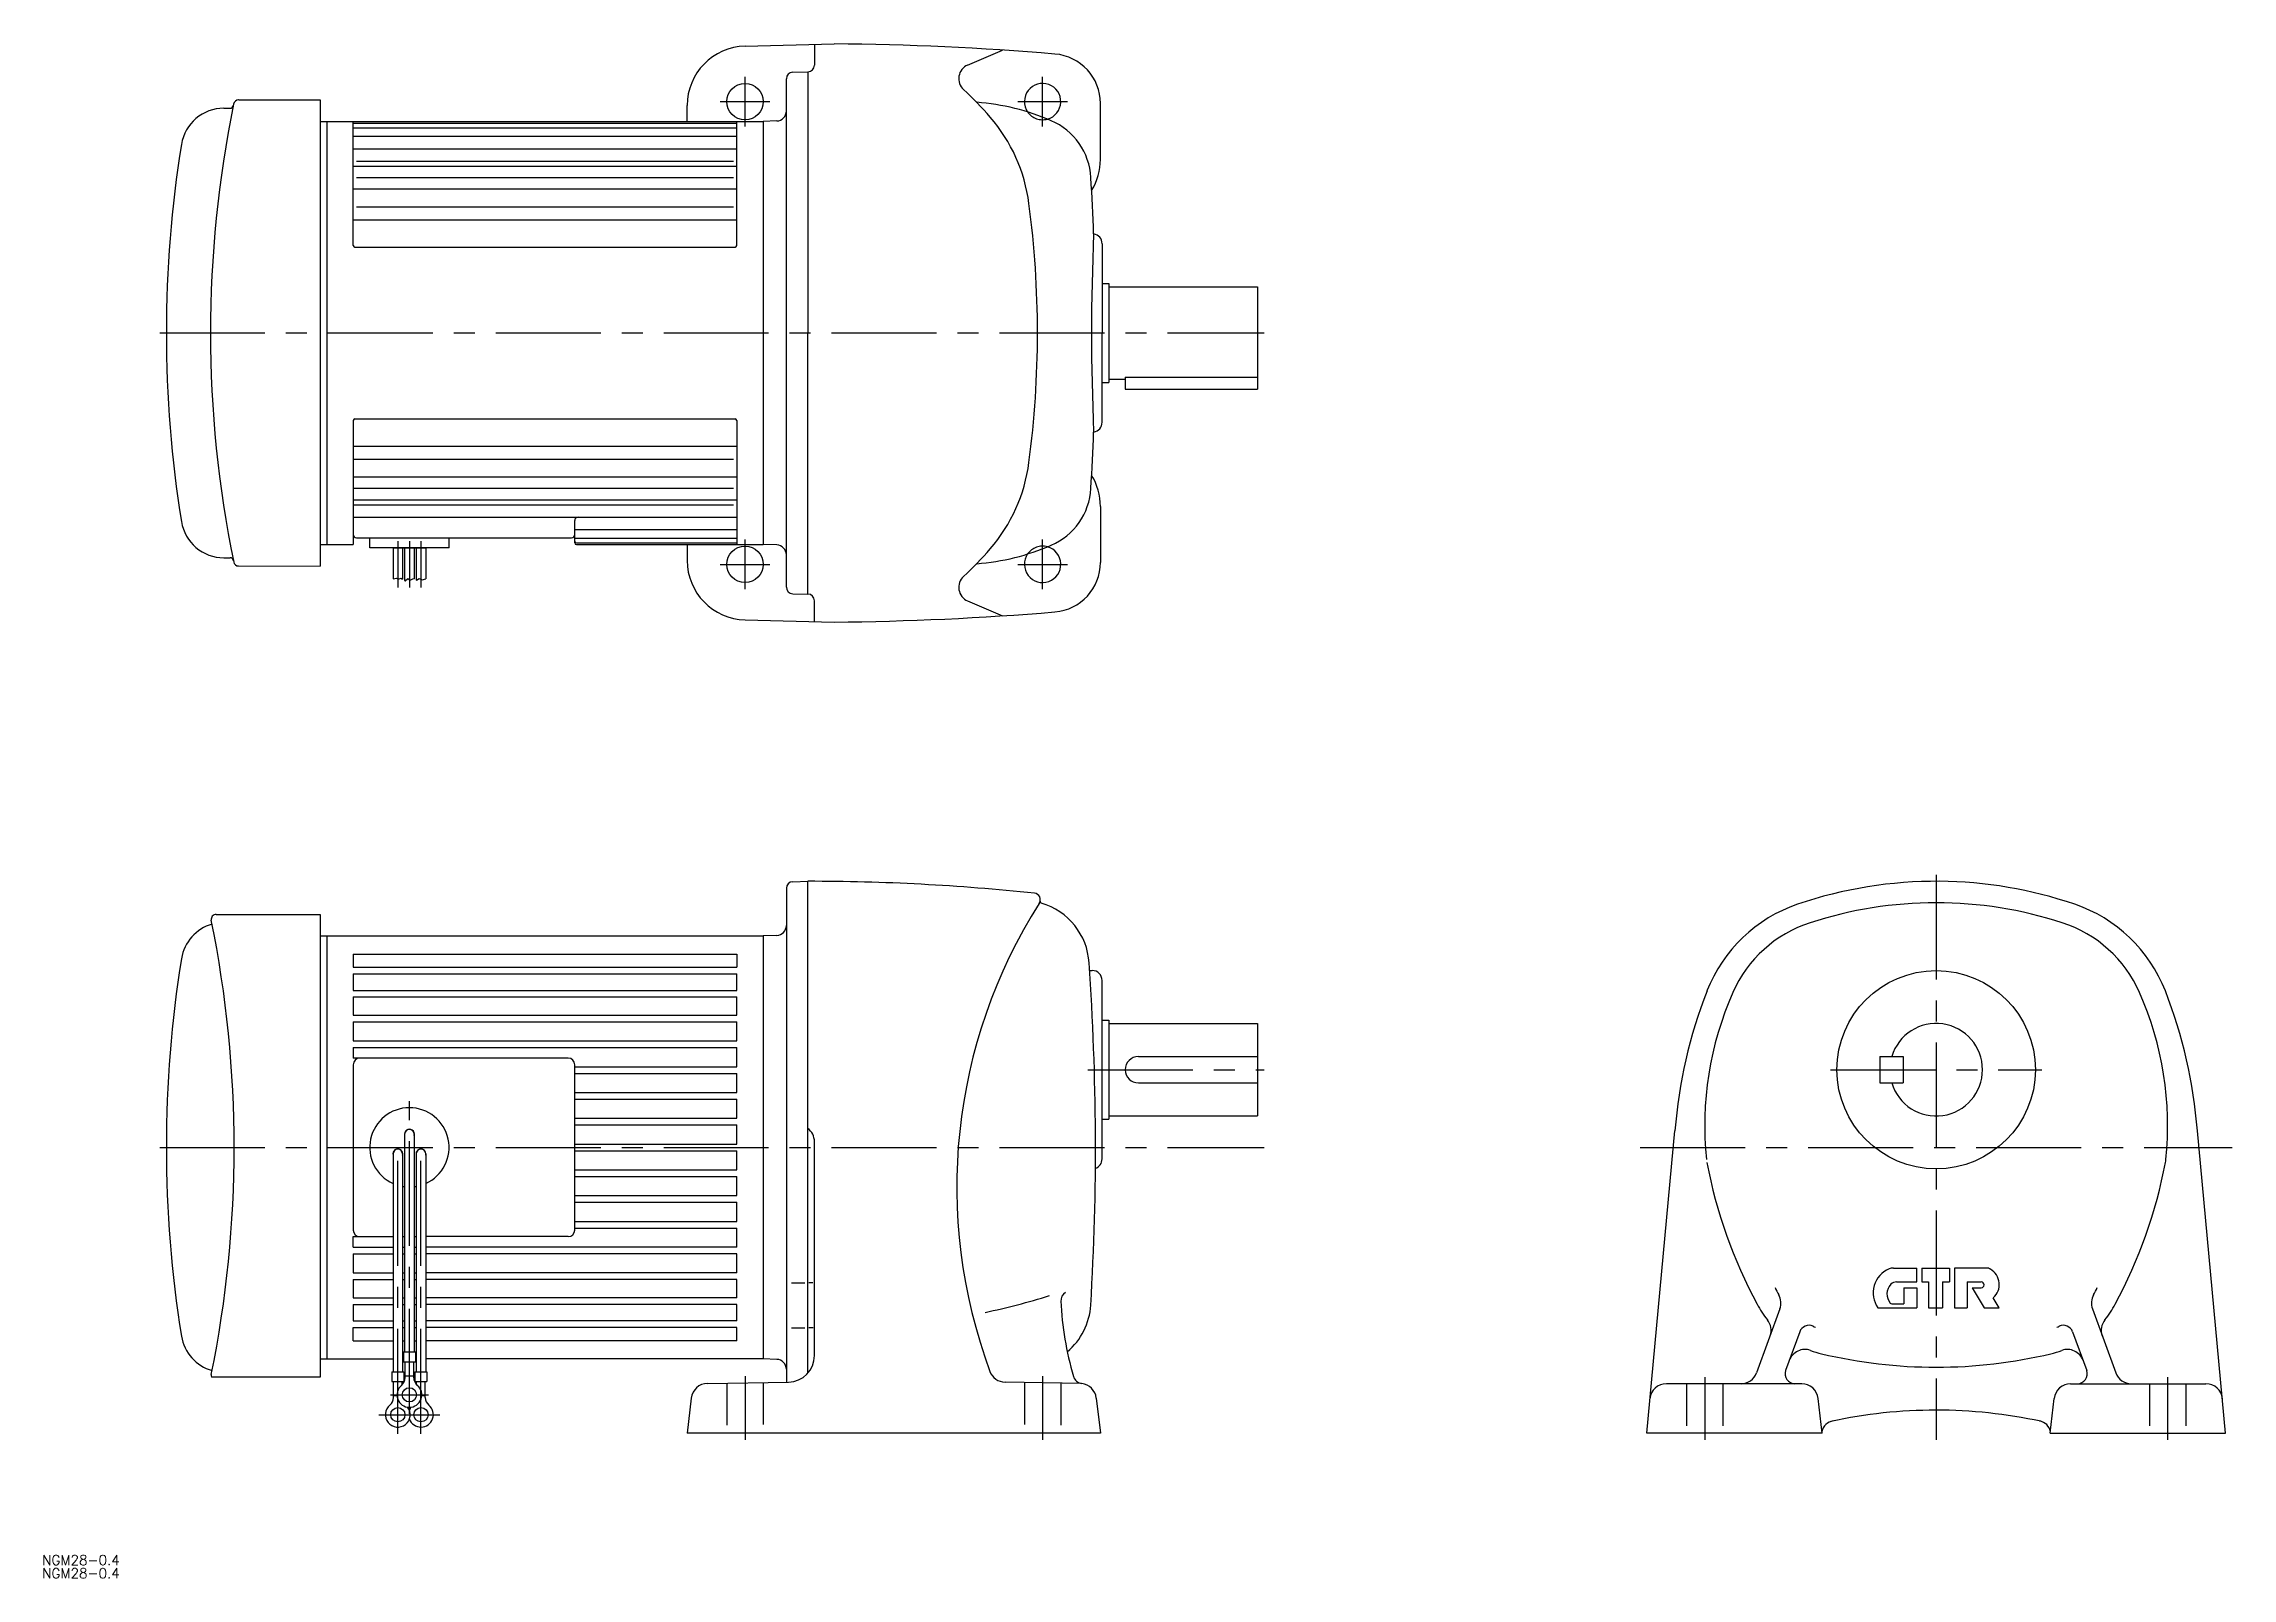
# Model space of a CAD drawing. Extents: x -572 to 90, y -130 to 334.
import ezdxf

# ---------------------------------------------------------------- set-up
doc = ezdxf.new("R2010")
doc.units = 0
doc.linetypes.add('CENTER', pattern=[50.8, 31.75, -6.35, 6.35, -6.35])
doc.linetypes.add('DASHED', pattern=[19.05, 12.7, -6.35])
doc.layers.get('0').update_dxf_attribs({"linetype": 'CONTINUOUS'})
doc.layers.add('CENTER', color=1, linetype='CENTER')
doc.styles.get("Standard").update_dxf_attribs({"font": 'txt.shx', "height": 3, "bigfont": 'bigfont.shx'})

# ---------------------------------------------------------------- blocks, each defined once
blk = doc.blocks.new('*U2')
at = {"color": 7, "linetype": 'CONTINUOUS'}
blk.add_text('NGM28-0.4', height=3, dxfattribs=at).set_placement((-572.85, -126.35))
blk = doc.blocks.new('*U3')
at = {"color": 7, "linetype": 'CONTINUOUS'}
blk.add_text('NGM28-0.4', height=3, dxfattribs=at).set_placement((-572.85, -130.35))

msp = doc.modelspace()

# ---------------------------------------------------------------- linework, layer by layer
at = {"color": 7, "linetype": 'CONTINUOUS'}
for p, q in [((-360.221283, 333.187005), (-333.25, 333.893364)), ((-339.25, 333.736168), (-339.25, 327.393364)), ((-292.946427, 327.465538), (-282.379212, 331.965935)), ((-345.80243, 325.274254), (-341.249924, 325.393364)), ((-341.25, 325.393364), (-341.25, 246.393364)), ((-347.750077, 169.511956), (-347.750336, 323.275078)), ((-517.863675, 314.393364), (-515.980173, 314.393364)), ((-513.346672, 316.894616), (-488.749924, 316.894616)), ((-488.749924, 316.894616), (-488.749924, 175.892113)), ((-377.75, 310.393364), (-377.75, 315.193108)), ((-252.75, 298.893364), (-252.75, 315.836052)), ((-488.749924, 310.393364), (-354.749924, 310.393364)), ((-486.749924, 310.393364), (-486.749924, 182.393364)), ((-478.749924, 272.893364), (-478.749924, 310.393364)), ((-478.749924, 309.911126), (-362.749924, 309.911126)), ((-478.749924, 308.433861), (-362.749924, 308.433861)), ((-478.749924, 305.888848), (-362.749924, 305.888848)), ((-362.749924, 272.893364), (-362.749924, 310.393364)), ((-350.645325, 310.536767), (-354.749924, 310.393364)), ((-354.749924, 310.393364), (-354.749924, 182.393364)), ((-478.749924, 302.127617), (-362.749924, 302.127617)), ((-477.749924, 298.400353), (-363.749924, 298.400353)), ((-478.749924, 296.873101), (-362.749924, 296.873101)), ((-477.749924, 293.391869), (-363.749924, 293.391869)), ((-478.749924, 289.961358), (-362.749924, 289.961358)), ((-478.749924, 280.6101), (-362.749924, 280.6101)), ((-477.749924, 284.570122), (-363.749924, 284.570122)), ((-478.249924, 272.393364), (-363.249924, 272.393364)), ((-252.25, 273.393364), (-252.25, 246.393364)), ((-252.25, 261.393364), (-250.250031, 261.393303)), ((-250.250061, 260.393364), (-205.25, 260.393364)), ((-250.250031, 261.393303), (-250.25, 231.393364)), ((-205.25, 260.393364), (-205.25, 229.393364)), ((-341.25, 167.393364), (-341.25, 246.393364)), ((-252.25, 219.393364), (-252.25, 246.393364)), ((-250.250031, 232.393364), (-245.250031, 232.393364)), ((-245.250031, 232.977349), (-205.25, 232.977349)), ((-245.250031, 232.977349), (-245.250031, 229.393364)), ((-252.250031, 231.393364), (-250.25, 231.393364)), ((-245.250031, 229.393364), (-205.25, 229.393364)), ((-478.749924, 219.893364), (-478.749924, 182.393364)), ((-478.249924, 220.393364), (-363.249924, 220.393364)), ((-362.749924, 219.893364), (-362.749924, 182.393364)), ((-478.749924, 212.176598), (-362.749924, 212.176598)), ((-478.749924, 208.216851), (-363.749924, 208.216851)), ((-478.749924, 202.825371), (-362.749924, 202.825371)), ((-478.749924, 199.395104), (-363.749924, 199.395104)), ((-478.749924, 195.913628), (-362.749924, 195.913628)), ((-478.749924, 194.386376), (-363.749924, 194.386376)), ((-252.75, 193.893364), (-252.75, 176.950646)), ((-478.749924, 190.659356), (-362.749924, 190.659356)), ((-411.749924, 182.893364), (-411.749924, 189.659111)), ((-411.749924, 186.89785), (-362.749924, 186.89785)), ((-488.749924, 182.393364), (-478.749924, 182.393364)), ((-477.749924, 184.393364), (-412.749924, 184.393364)), ((-473.751778, 181.392876), (-473.751778, 184.393364)), ((-449.747872, 181.392876), (-473.751778, 181.392876)), ((-466.695633, 181.392876), (-466.695633, 172.03759)), ((-466.695633, 181.392876), (-456.804016, 181.392876)), ((-463.805161, 181.392876), (-463.805161, 171.900567)), ((-463.195061, 181.392876), (-463.195061, 171.500206)), ((-460.304589, 181.392876), (-460.304589, 172.020134)), ((-459.694489, 181.392876), (-459.694489, 171.68966)), ((-456.804016, 181.392876), (-456.804016, 172.046929)), ((-449.747872, 181.392876), (-449.747872, 184.393364)), ((-411.749924, 184.352868), (-362.749924, 184.352868)), ((-411.249924, 182.875603), (-362.749924, 182.875603)), ((-411.249924, 182.393364), (-354.749924, 182.393364)), ((-377.75, 182.393364), (-377.75, 177.593651)), ((-350.645325, 182.249993), (-354.749924, 182.393364)), ((-517.863675, 178.393364), (-515.980173, 178.393364)), ((-513.428425, 175.893853), (-488.749924, 175.892113)), ((-345.802491, 167.512658), (-341.250122, 167.393334)), ((-360.221283, 159.599755), (-333.25, 158.893364)), ((-339.25, 159.05053), (-339.25, 165.393364)), ((-292.946427, 165.32116), (-282.379212, 160.820763)), ((-345.802506, 80.380883), (-341.250016, 80.500008)), ((-341.25, -68.287796), (-341.250214, 80.500008)), ((-347.750138, 78.381722), (-347.750138, -71.006135)), ((-520.18956, 70.500008), (-488.749958, 70.500008)), ((-488.749958, 70.500008), (-488.749958, -69.499996)), ((-488.749958, 64.000008), (-354.75, 64.000008)), ((-486.75, 64.000008), (-486.75, -63.999996)), ((-350.645447, 64.143334), (-354.75, 64.000008)), ((-354.75, 64.000008), (-354.75, -63.999996)), ((-478.75, 58.481026), (-362.75, 58.481026)), ((-478.75, 58.481026), (-478.75, 54.500008)), ((-478.75, 54.500008), (-362.750016, 54.500008)), ((-362.75, 58.481026), (-362.750016, 54.500008)), ((-256.040985, 53.500069), (-255.25, 53.500069)), ((-478.75, 52.500008), (-478.75, 47.500008)), ((-478.75, 52.500008), (-362.75, 52.500008)), ((-478.75, 47.500008), (-362.75, 47.500008)), ((-362.75, 47.500008), (-362.75, 52.500008)), ((-252.25, -3.499939), (-252.25, 50.500069)), ((-478.75, 45.500008), (-478.75, 40.000008)), ((-478.75, 45.500008), (-362.75, 45.500008)), ((-478.75, 40.000008), (-362.75, 40.000008)), ((-362.75, 40.000008), (-362.75, 45.500008)), ((-478.750023, 38.000008), (-478.750023, 32.20002)), ((-478.750023, 38.000008), (-362.75, 38.000008)), ((-362.75, 32.20002), (-362.75, 38.000008)), ((-252.25, 38.500069), (-250.25, 38.500069)), ((-250.25, 38.500069), (-250.25, 8.500069)), ((-250.25, 37.500069), (-205.25, 37.500069)), ((-205.25, 37.500069), (-205.25, 9.500069)), ((-478.750023, 32.20002), (-362.75, 32.20002)), ((-478.750023, 30.20002), (-478.750023, 27)), ((-478.750023, 30.20002), (-362.75, 30.20002)), ((-413.750046, 27), (-478.750023, 27)), ((-362.75, 24.400025), (-362.75, 30.20002)), ((-241.25, 27.500061), (-205.25, 27.500061)), ((-17, 27.5), (-10, 27.5)), ((-17, 27.5), (-17, 19.5)), ((-10, 27.5), (-10, 19.5)), ((-478.750023, 25), (-478.750023, -25)), ((-411.75, -25), (-411.750016, 25)), ((-411.75, 24.400025), (-362.75, 24.400025)), ((-411.75, 22.400025), (-362.750016, 22.400025)), ((-362.750016, 16.599984), (-362.750016, 22.400025)), ((-411.75, 16.599984), (-362.750016, 16.599984)), ((-411.75, 14.599984), (-362.750016, 14.599984)), ((-362.750016, 8.799988), (-362.750016, 14.599984)), ((-241.25, 19.500069), (-205.25, 19.500069)), ((-17, 19.5), (-10, 19.5)), ((-411.75, 8.799988), (-362.750016, 8.799988)), ((-411.75, 6.799988), (-362.750016, 6.799988)), ((-362.750016, 1), (-362.750016, 6.799988)), ((-252.25, 8.500069), (-250.25, 8.500069)), ((-250.25, 9.500069), (-205.25, 9.500069)), ((-463.195, 4), (-463.195, -61.874996)), ((-460.305001, 4), (-460.305001, -61.874996)), ((-411.75, 1), (-362.750016, 1)), ((-339.250306, -62.996276), (-339.250306, 1.749939)), ((-87.539795, -86.499996), (-78.999604, 4.998787)), ((87.539611, -86.499996), (78.999817, 4.999276)), ((-466.695, -2), (-466.695, -67.874996)), ((-463.805001, -2), (-463.805001, -67.874996)), ((-459.695, -2), (-459.695, -67.874996)), ((-456.805001, -2), (-456.805001, -67.874996)), ((-411.75, -1), (-362.75, -1)), ((-362.75, -6.799987), (-362.75, -1)), ((-411.75, -6.799987), (-362.75, -6.799987)), ((-411.75, -8.799987), (-362.75, -8.799987)), ((-362.75, -14.599975), (-362.75, -8.799987)), ((-411.75, -14.599975), (-362.75, -14.599975)), ((-411.75, -16.599975), (-362.75, -16.599975)), ((-362.75, -22.400016), (-362.75, -16.599975)), ((-411.75, -22.400016), (-362.75, -22.400016)), ((-411.75, -24.400016), (-362.75, -24.400016)), ((-362.75, -30.200019), (-362.75, -24.400016)), ((-478.750023, -27), (-466.695, -27)), ((-478.750023, -30.200019), (-478.750023, -27)), ((-478.750023, -30.200019), (-466.695, -30.200019)), ((-478.75, -32.200019), (-478.75, -37.999996)), ((-478.75, -32.200019), (-466.695, -32.200019)), ((-463.805001, -27), (-463.195023, -27)), ((-463.805001, -30.200019), (-463.195, -30.200019)), ((-463.805001, -32.200019), (-463.195, -32.200019)), ((-460.305024, -27), (-459.695, -27)), ((-460.305001, -30.200019), (-459.695, -30.200019)), ((-460.305001, -32.200019), (-459.695, -32.200019)), ((-413.75, -27), (-456.805024, -27)), ((-362.75, -30.200019), (-456.805024, -30.200019)), ((-362.75, -32.200019), (-456.805001, -32.200019)), ((-362.75, -37.999996), (-362.75, -32.199958)), ((-478.75, -37.999996), (-466.695, -37.999996)), ((-463.805001, -37.999996), (-463.195, -37.999996)), ((-460.305001, -37.999996), (-459.695, -37.999996)), ((-362.75, -37.999996), (-456.805001, -37.999996)), ((-12.877381, -36.499996), (-5.880005, -36.499996)), ((-5.880005, -40.700016), (-5.880005, -36.499996)), ((-4.380005, -36.499996), (-4.380005, -40.700016)), ((-4.380005, -36.499996), (4.019775, -36.499996)), ((4.019775, -36.499996), (4.019775, -40.700016)), ((5.519775, -36.499996), (5.519775, -48.499996)), ((15.218994, -36.499996), (5.519775, -36.499996)), ((-478.75, -39.999996), (-478.75, -45.499996)), ((-478.75, -39.999996), (-466.695, -39.999996)), ((-478.75, -45.499996), (-466.695, -45.499996)), ((-463.805001, -39.999996), (-463.195, -39.999996)), ((-463.805001, -45.499996), (-463.195, -45.499996)), ((-460.305001, -39.999996), (-459.695, -39.999996)), ((-460.305001, -45.499996), (-459.695, -45.499996)), ((-362.75, -39.999996), (-456.805001, -39.999996)), ((-362.75, -45.499996), (-456.805001, -45.499996)), ((-362.75, -45.499996), (-362.75, -39.999996)), ((-346.174759, -40.931575), (-342.108734, -40.931575)), ((-339.710999, -40.931575), (-340.941803, -40.931575)), ((-11.965027, -40.700016), (-5.880005, -40.700016)), ((-9.780213, -42.499996), (-5.880005, -42.499996)), ((-9.780213, -42.499996), (-9.780213, -47.300037)), ((-5.880005, -42.499996), (-5.880005, -48.499996)), ((-4.380005, -40.700016), (-2.280213, -40.700016)), ((-2.280213, -40.700016), (-2.280213, -48.499996)), ((1.919983, -40.700016), (1.919983, -48.499996)), ((1.919983, -40.700016), (4.019775, -40.700016)), ((9.419983, -40.700016), (9.419983, -48.499996)), ((9.419983, -40.700016), (13.619995, -40.700016)), ((10.919983, -42.499996), (14.519775, -48.499996)), ((10.919983, -42.499996), (13.619995, -42.499996)), ((19.080017, -48.499996), (17.280029, -45.499996)), ((-478.75, -47.499996), (-478.75, -52.499996)), ((-478.75, -47.499996), (-466.695, -47.499996)), ((-478.75, -52.499996), (-466.695, -52.499996)), ((-463.805001, -47.499996), (-463.195, -47.499996)), ((-463.805001, -52.499996), (-463.195, -52.499996)), ((-460.305001, -47.499996), (-459.695, -47.499996)), ((-460.305001, -52.499996), (-459.695, -52.499996)), ((-362.75, -47.499996), (-456.805001, -47.499996)), ((-362.75, -52.499996), (-456.805001, -52.499996)), ((-362.75, -52.499996), (-362.75, -47.499996)), ((-47.246796, -48.824096), (-54.302613, -68.210937)), ((-17.640015, -48.499996), (-5.880005, -48.499996)), ((-13.416199, -47.300037), (-9.780213, -47.300037)), ((-2.280213, -48.499996), (1.919983, -48.499996)), ((5.519775, -48.499996), (9.419983, -48.499996)), ((14.519775, -48.499996), (19.080017, -48.499996)), ((47.246399, -48.823356), (54.302612, -68.210075)), ((-478.75, -58.480976), (-478.75, -54.499996)), ((-478.75, -54.499996), (-466.695, -54.499996)), ((-478.75, -58.480976), (-466.695, -58.480976)), ((-463.805001, -54.499996), (-463.195, -54.499996)), ((-463.805001, -58.480976), (-463.195, -58.480976)), ((-460.305001, -54.499996), (-459.695, -54.499996)), ((-460.305001, -58.480976), (-459.695, -58.480976)), ((-362.75, -58.480976), (-456.805024, -58.480976)), ((-362.75, -54.499996), (-456.805001, -54.499996)), ((-362.75, -58.480976), (-362.75, -54.499996)), ((-346.174759, -54.577575), (-342.108734, -54.577575)), ((-339.668396, -54.577575), (-340.941803, -54.577575)), ((-41.272797, -55.802116), (-45.52121, -67.473876)), ((41.27301, -55.802116), (45.521179, -67.473876)), ((-488.749958, -63.999996), (-466.695, -63.999996)), ((-463.805024, -63.999996), (-463.565003, -63.999996)), ((-463.565003, -61.874996), (-463.565003, -64.874996)), ((-463.565003, -61.874996), (-459.934998, -61.874996)), ((-463.565003, -64.874996), (-459.934998, -64.874996)), ((-463.065003, -69.684316), (-463.065003, -64.874996)), ((-460.434998, -69.684316), (-460.434998, -64.874996)), ((-459.934998, -61.874996), (-459.934998, -64.874996)), ((-459.934998, -63.999996), (-459.695, -63.999996)), ((-354.75, -63.999996), (-456.805001, -63.999996)), ((-350.645447, -64.143329), (-354.75, -63.999996)), ((-488.749958, -69.499996), (-521.603777, -69.499996)), ((-467.065003, -67.874996), (-467.065003, -70.874996)), ((-467.065003, -67.874996), (-463.434998, -67.874996)), ((-467.065003, -70.874996), (-463.434998, -70.874996)), ((-466.565003, -75.684316), (-466.565003, -70.874996)), ((-463.934998, -71.796936), (-463.934998, -70.874996)), ((-463.434998, -67.874996), (-463.434998, -70.874996)), ((-463.065003, -69.075016), (-460.434998, -69.075016)), ((-460.065003, -67.874996), (-460.065003, -70.874996)), ((-460.065003, -67.874996), (-456.434998, -67.874996)), ((-460.065003, -70.874996), (-456.434998, -70.874996)), ((-459.565003, -71.796936), (-459.565003, -70.874996)), ((-456.934998, -75.684316), (-456.934998, -70.874996)), ((-456.434998, -67.874996), (-456.434998, -70.874996)), ((-371.606537, -71.422594), (-347.110413, -70.994957)), ((-258.579987, -71.428134), (-281.575409, -71.026737)), ((-40.673004, -71.499996), (-81.584595, -71.500116)), ((40.672973, -71.499996), (81.584594, -71.499996)), ((-466.565003, -75.075016), (-465.5, -75.075016)), ((-458.005341, -75.075016), (-456.934998, -75.075016)), ((-376.484452, -75.832866), (-377.749787, -86.500056)), ((-254.019318, -75.831056), (-252.749787, -86.500056)), ((-34.5, -86.499996), (-35.705201, -75.933416)), ((34.5, -86.499996), (35.7052, -75.933416)), ((-252.749787, -86.500056), (-377.749787, -86.500056)), ((-34.5, -86.499996), (-87.539795, -86.499996)), ((34.5, -86.499996), (87.539611, -86.499996))]:
    msp.add_line(p, q, dxfattribs=at)
at = {"color": 3, "linetype": 'CONTINUOUS'}
for p, q in [((-466.695633, 172.03759), (-465.629944, 172.23391)), ((-465.629944, 172.23391), (-465.010254, 171.924065)), ((-465.010254, 171.924065), (-464.313111, 172.23391)), ((-464.313111, 172.23391), (-463.805161, 171.900567)), ((-463.073731, 171.420556), (-462.18293, 172.11773)), ((-462.18293, 172.11773), (-461.524514, 171.652947)), ((-461.524514, 171.652947), (-460.556252, 172.156456)), ((-460.556252, 172.156456), (-460.304589, 172.020134)), ((-459.626717, 171.652947), (-458.774651, 172.156456)), ((-458.774651, 172.156456), (-457.88385, 171.730401)), ((-463.195061, 171.500206), (-463.073731, 171.420556)), ((-459.694489, 171.68966), (-459.626717, 171.652947)), ((-457.88385, 171.730401), (-456.804016, 172.046929))]:
    msp.add_line(p, q, dxfattribs=at)
at = {"color": 3, "linetype": 'DASHED'}
for p, q in [((-365.749787, -71.320436), (-365.749787, -86.500056)), ((-354.749787, -71.128335), (-354.749787, -86.500056)), ((-275.749787, -71.128477), (-275.749787, -86.500056)), ((-264.75, -71.320436), (-264.75, -86.500056)), ((-75.5, -71.499996), (-75.5, -86.499996)), ((-64.5, -71.499996), (-64.5, -86.499996)), ((64.499817, -71.499996), (64.499817, -86.499996)), ((75.499817, -71.499996), (75.499817, -86.499996))]:
    msp.add_line(p, q, dxfattribs=at)
at = {"color": 7, "linetype": 'CONTINUOUS'}
for centre, radius in [((-360.25, 316.393364), 5.5), ((-360.25, 176.393364), 5.5), ((0, 23.5), 30), ((-461.75, -74.874996), 2.15), ((-465.25, -80.874996), 2.15), ((-458.25, -80.874996), 2.15)]:
    msp.add_circle(centre, radius, dxfattribs=at)
for centre, radius, start, end in [((-359.750092, 315.192986), 18, 91.5, 180), ((-341.25, -566.106422), 900, 85.235992, 89.490601), ((-345.750122, 323.275078), 2, 91.498413, 180), ((-341.25, 327.393364), 2, 270, 0), ((-291.110199, 323.357201), 4.5, 114.080101, 227.433899), ((-267.749787, 315.836052), 15, 0, 85.236153), ((-361.798493, 246.393364), 100, 40.78701, 47.43372), ((-270.25, 316.393364), 5.5, 285.507423, 214.825394), ((-517.863675, 301.393364), 13, 90, 170.880905), ((-176.929932, 246.394127), 345, 168.425507, 191.588303), ((-515.980173, 315.393364), 1, 270, 348.497192), ((-513.346672, 315.29461), 1.6, 166.955307, 168.425995), ((-513.428425, 315.394616), 1.5, 88.478653, 169.973602), ((-513.346672, 315.29461), 1.6, 90, 91.497032), ((-350.750031, 313.534874), 3, 272.000343, 0), ((-295.4982, 246.393364), 70, 66.549042, 85.648529), ((-323.941498, 279.055779), 50, 7.507325, 40.787201), ((-275.599884, 292.263421), 20, 3.371619, 66.549179), ((-175.249909, 246.395867), 360, 170.880493, 180), ((-270.75, 298.893364), 18, 328.4494, 0), ((-1054.25, 246.393364), 800, 2.147614, 3.371399), ((-571.798399, 246.393364), 300, 0, 7.507142), ((-478.249924, 272.893364), 0.5, 180, 270), ((-363.249924, 272.893364), 0.5, 270, 0), ((444.546631, 246.397973), 700, 177.5466, 182.454102), ((-255.25, 273.393364), 3, 0, 81.632057), ((-175.249909, 246.395867), 360, 180, 189.120193), ((-571.798399, 246.393364), 300, 352.492858, 0), ((-478.249924, 219.893364), 0.5, 90, 180), ((-363.249924, 219.893364), 0.5, 0, 90), ((-255.25, 219.393364), 3, 278.367943, 0), ((-1054.25, 246.393364), 800, 356.628601, 357.852814), ((-323.941498, 213.73095), 50, 319.212799, 352.492675), ((-275.599884, 200.523339), 20, 293.450821, 356.628381), ((-270.75, 193.893364), 18, 0, 31.5506), ((-517.863675, 191.393364), 13, 189.119095, 270), ((-477.749924, 185.393364), 1, 180, 270), ((-412.749924, 185.393364), 1, 270, 0), ((-410.749924, 189.659111), 1, 90, 180), ((-411.249924, 183.375603), 0.5, 180, 270), ((-411.249924, 182.893364), 0.5, 180, 270), ((-350.750031, 179.251854), 3, 0, 87.999672), ((-361.798493, 246.393364), 100, 312.56628, 319.21299), ((-295.4982, 246.393364), 70, 274.351471, 293.450958), ((-270.25, 176.393364), 5.5, 145.174606, 74.492577), ((-515.980173, 177.393364), 1, 11.5028, 90), ((-513.346672, 177.492119), 1.6, 191.574005, 193.044693), ((-513.428425, 177.393853), 1.5, 191.587906, 270), ((-359.750092, 177.593743), 18, 180, 268.5), ((-291.110199, 169.429558), 4.5, 132.566101, 245.919899), ((-267.749787, 176.950646), 15, 274.763847, 0), ((-345.750107, 169.511956), 2, 180, 268.499115), ((-341.25, 165.393364), 2, 0, 90), ((-341.25, 1058.893212), 900, 270.509399, 274.764008), ((-345.750199, 78.381722), 2, 91.498413, 180), ((-341.25, -570.500007), 651, 83.957474, 90.000122), ((0.002014, -49.499996), 130, 89.56044, 108.801201), ((0.000427, -49.499996), 130, 71.19986, 89.559692), ((-136.209198, -11.999931), 160, 147.562195, 200.399704), ((-272.933014, 74.89428), 2, 327.56271, 83.957611), ((-270.494995, 74.340844), 0.5, 167.210205, 253.943604), ((-276.165009, 54.640557), 20, 3.380761, 73.943382), ((-27.391785, 30.964791), 45, 108.8013, 158.670593), ((0.00177, -49.499996), 123.5, 90, 107.996803), ((-0.002015, -49.499996), 123.5, 72.003166, 90), ((27.392028, 30.964791), 45, 21.329439, 71.198662), ((-517.858902, 55.028206), 13, 105.915001, 170.875702), ((-520.18956, 69.000008), 1.5, 90, 191.486496), ((-859.75, 0), 345, 348.51367, 11.48632), ((-350.750138, 67.141518), 3, 272, 0), ((-26.259583, 31.341301), 38.5, 107.997101, 156.176697), ((26.259582, 31.341301), 38.5, 23.82332, 72.002892), ((-175.25, 0), 360, 170.875397, 189.124603), ((-1054.25, -0.000175), 800, 356.582275, 4.001071), ((-255.25, 50.500069), 3, 0, 90), ((68.553222, -6.500122), 148, 158.670303, 175.543701), ((30, 6.5), 100, 156.176407, 185.8535), ((-30, 6.5), 100, 354.147552, 23.823561), ((-68.552613, -6.500122), 148, 4.456284, 21.329651), ((0, 23.5), 14, 196.601395, 163.3983), ((-476.75, 25), 2, 90, 180), ((-413.750016, 25), 2, 0, 90), ((-241.25, 23.500061), 4, 90, 270), ((-461.75, 0), 12, 294.335747, 245.664093), ((-461.75, 4), 1.5, 344.43631, 195.563507), ((-461.75, 4), 1.445, 0, 180), ((-344.249787, 1.749939), 5, 0, 53.13131), ((-465.25, -2), 1.5, 344.43631, 195.563507), ((-465.25, -2), 1.445, 0, 180), ((-458.25, -2), 1.5, 344.43631, 195.563507), ((-458.25, -2), 1.445, 0, 180), ((-255.25, -3.499939), 3, 288.964691, 0), ((77.999817, 23.5), 150, 190.777298, 208.224594), ((-78, 23.5), 150, 331.775391, 349.223602), ((59.530822, -2.677604), 10, 349.223511, 354.147308), ((-461.75, 0), 12, 260.139313, 263.083588), ((-461.75, 0), 12, 276.916107, 279.860504), ((-476.750023, -25), 2, 180, 270), ((-413.75, -25), 2, 270, 0), ((-11.280213, -43.984375), 7.8, 112.352501, 215.374496), ((-12.877381, -40.099975), 3.6, 90, 112.352699), ((15.218994, -38.900016), 2.4, 59.133099, 90), ((13.679992, -41.475097), 5.4, 311.810421, 59.132992), ((-328.359803, 145.891671), 200, 281.749207, 287.516693), ((-261.749787, -46.425956), 3, 121.096397, 182.9534), ((-27.731995, -33.251579), 22.9, 203.578094, 209.790604), ((-51.944794, -47.113277), 5, 340.000179, 29.790609), ((-10.679993, -44.360595), 4.2, 135.546097, 220.529007), ((-11.965027, -43.099975), 2.4, 90, 135.546204), ((13.619995, -41.599975), 0.9, 270, 90), ((51.94519, -47.113277), 5, 150.209396, 199.999802), ((27.731994, -33.251579), 22.9, 330.209379, 336.42186), ((-164.878601, -41.428035), 100, 182.907303, 196.193069), ((-275.637207, -46.500297), 20, 310.013611, 356.582489), ((-27.731995, -33.251579), 30, 208.224396, 219.027496), ((-54.921601, -55.291137), 5, 339.999599, 39.027561), ((-13.416199, -46.700016), 0.6, 220.530197, 270), ((54.921203, -55.291137), 5, 140.972397, 200.000397), ((27.731994, -33.251579), 30, 320.972504, 331.775604), ((-517.858902, -55.028217), 13, 189.124603, 254.085403), ((-38.453797, -56.828117), 3, 65.545433, 160), ((-27.731995, -33.251579), 22.9, 245.5457, 247.377899), ((27.731994, -33.251579), 22.9, 292.62207, 294.454323), ((38.453796, -56.828117), 3, 19.999969, 114.454597), ((-350.750138, -67.141502), 3, 0, 88), ((-347.25, -62.996276), 8, 271.000214, 0), ((-39.713806, -66.136837), 5, 69.980423, 159.999695), ((-27.731995, -33.251579), 30, 249.980301, 256.637901), ((0, 83.500008), 150, 256.638, 270), ((0, 83.500008), 150, 270, 283.362), ((27.731994, -33.251579), 30, 283.362091, 290.019714), ((39.713806, -66.136837), 5, 20.000311, 110.0196), ((-520.18956, -69.000036), 1.5, 168.513794, 199.470398), ((-461.75, -74.874996), 3.75, 129.736893, 50.263371), ((-466.065003, -69.684316), 3, 309.736389, 0), ((-457.434998, -69.684316), 3, 180, 230.263306), ((-371.519257, -76.421833), 5, 91.00013, 173.23526), ((-281.48819, -66.027336), 5, 200.399399, 269.000092), ((-258.030365, -68.478916), 3, 196.193069, 263.151733), ((-258.984284, -76.42184), 5, 6.785721, 83.151741), ((-81.584595, -76.499937), 5, 90, 174.667694), ((-59.001007, -66.499996), 5, 270, 340.00008), ((-42.701996, -68.499996), 3, 159.999695, 270), ((-40.673004, -76.499996), 5, 6.507492, 90), ((40.672973, -76.499996), 5, 90, 173.492493), ((42.702209, -68.499996), 3, 270, 20.000311), ((59.000976, -66.499996), 5, 199.999893, 270), ((81.584594, -76.499876), 5, 5.3321, 90), ((-465.25, -80.874996), 3.75, 129.736893, 37.58773), ((-469.565003, -75.684316), 3, 309.736389, 0), ((-458.25, -80.874996), 3.75, 201.031799, 50.263371), ((-458.25, -80.874996), 3.75, 142.411804, 158.967697), ((-453.934998, -75.684316), 3, 180, 230.263306), ((-30.62439, -86.731816), 4, 96.957077, 169.458496), ((0, -229.499992), 150, 77.820557, 102.244003), ((30.62677, -86.744136), 4, 10.71911, 80.542084)]:
    msp.add_arc(centre, radius, start, end, dxfattribs=at)
at = {"color": 3, "linetype": 'DASHED'}
for centre, start, end in [((-270.25, 316.393364), 214.825914809, 285.506496122), ((-270.25, 176.393364), 74.493503878, 145.174085191)]:
    msp.add_arc(centre, 5.5, start, end, dxfattribs=at)
at = {"layer": 'CENTER', "color": 1, "linetype": 'CENTER'}
for p, q in [((-360.25, 308.893364), (-360.25, 323.893364)), ((-270.25, 308.893364), (-270.25, 323.893364)), ((-367.75, 316.393364), (-352.75, 316.393364)), ((-277.75, 316.393364), (-262.75, 316.393364)), ((-537.249909, 246.393364), (-203.25, 246.393364)), ((-465.250398, 183.392876), (-465.250398, 169.420556)), ((-461.749826, 183.392876), (-461.749826, 169.420556)), ((-458.249253, 183.392876), (-458.249253, 169.420556)), ((-360.25, 168.893364), (-360.25, 183.893364)), ((-270.25, 168.893364), (-270.25, 183.893364)), ((-367.75, 176.393364), (-352.75, 176.393364)), ((-277.75, 176.393364), (-262.75, 176.393364)), ((0, 82.500004), (0, -88.500056)), ((-256.596103, 23.500061), (-203.25, 23.500061)), ((-32, 23.5), (32, 23.5)), ((-461.75, -80.624996), (-461.75, 14)), ((-537.25, 0), (-203.25, 0)), ((-465.25, -86.624996), (-465.25, 1.5)), ((-458.25, -86.624996), (-458.249998, 1.5)), ((-89.539795, 0), (89.539611, 0)), ((-360.249787, -69.224335), (-360.249787, -88.500056)), ((-270.249787, -69.224432), (-270.249787, -88.500056)), ((-70, -69.500082), (-70, -88.500056)), ((69.999817, -69.499671), (69.999817, -88.500056)), ((-467.5, -74.874996), (-456, -74.874996)), ((-471, -80.874996), (-452.5, -80.874996))]:
    msp.add_line(p, q, dxfattribs=at)

# ---------------------------------------------------------------- block references
at = {"color": 7, "linetype": 'CONTINUOUS'}
for name in ['*U2', '*U3']:
    msp.add_blockref(name, (0, 0), dxfattribs=at)

doc.saveas('drawing.dxf')
